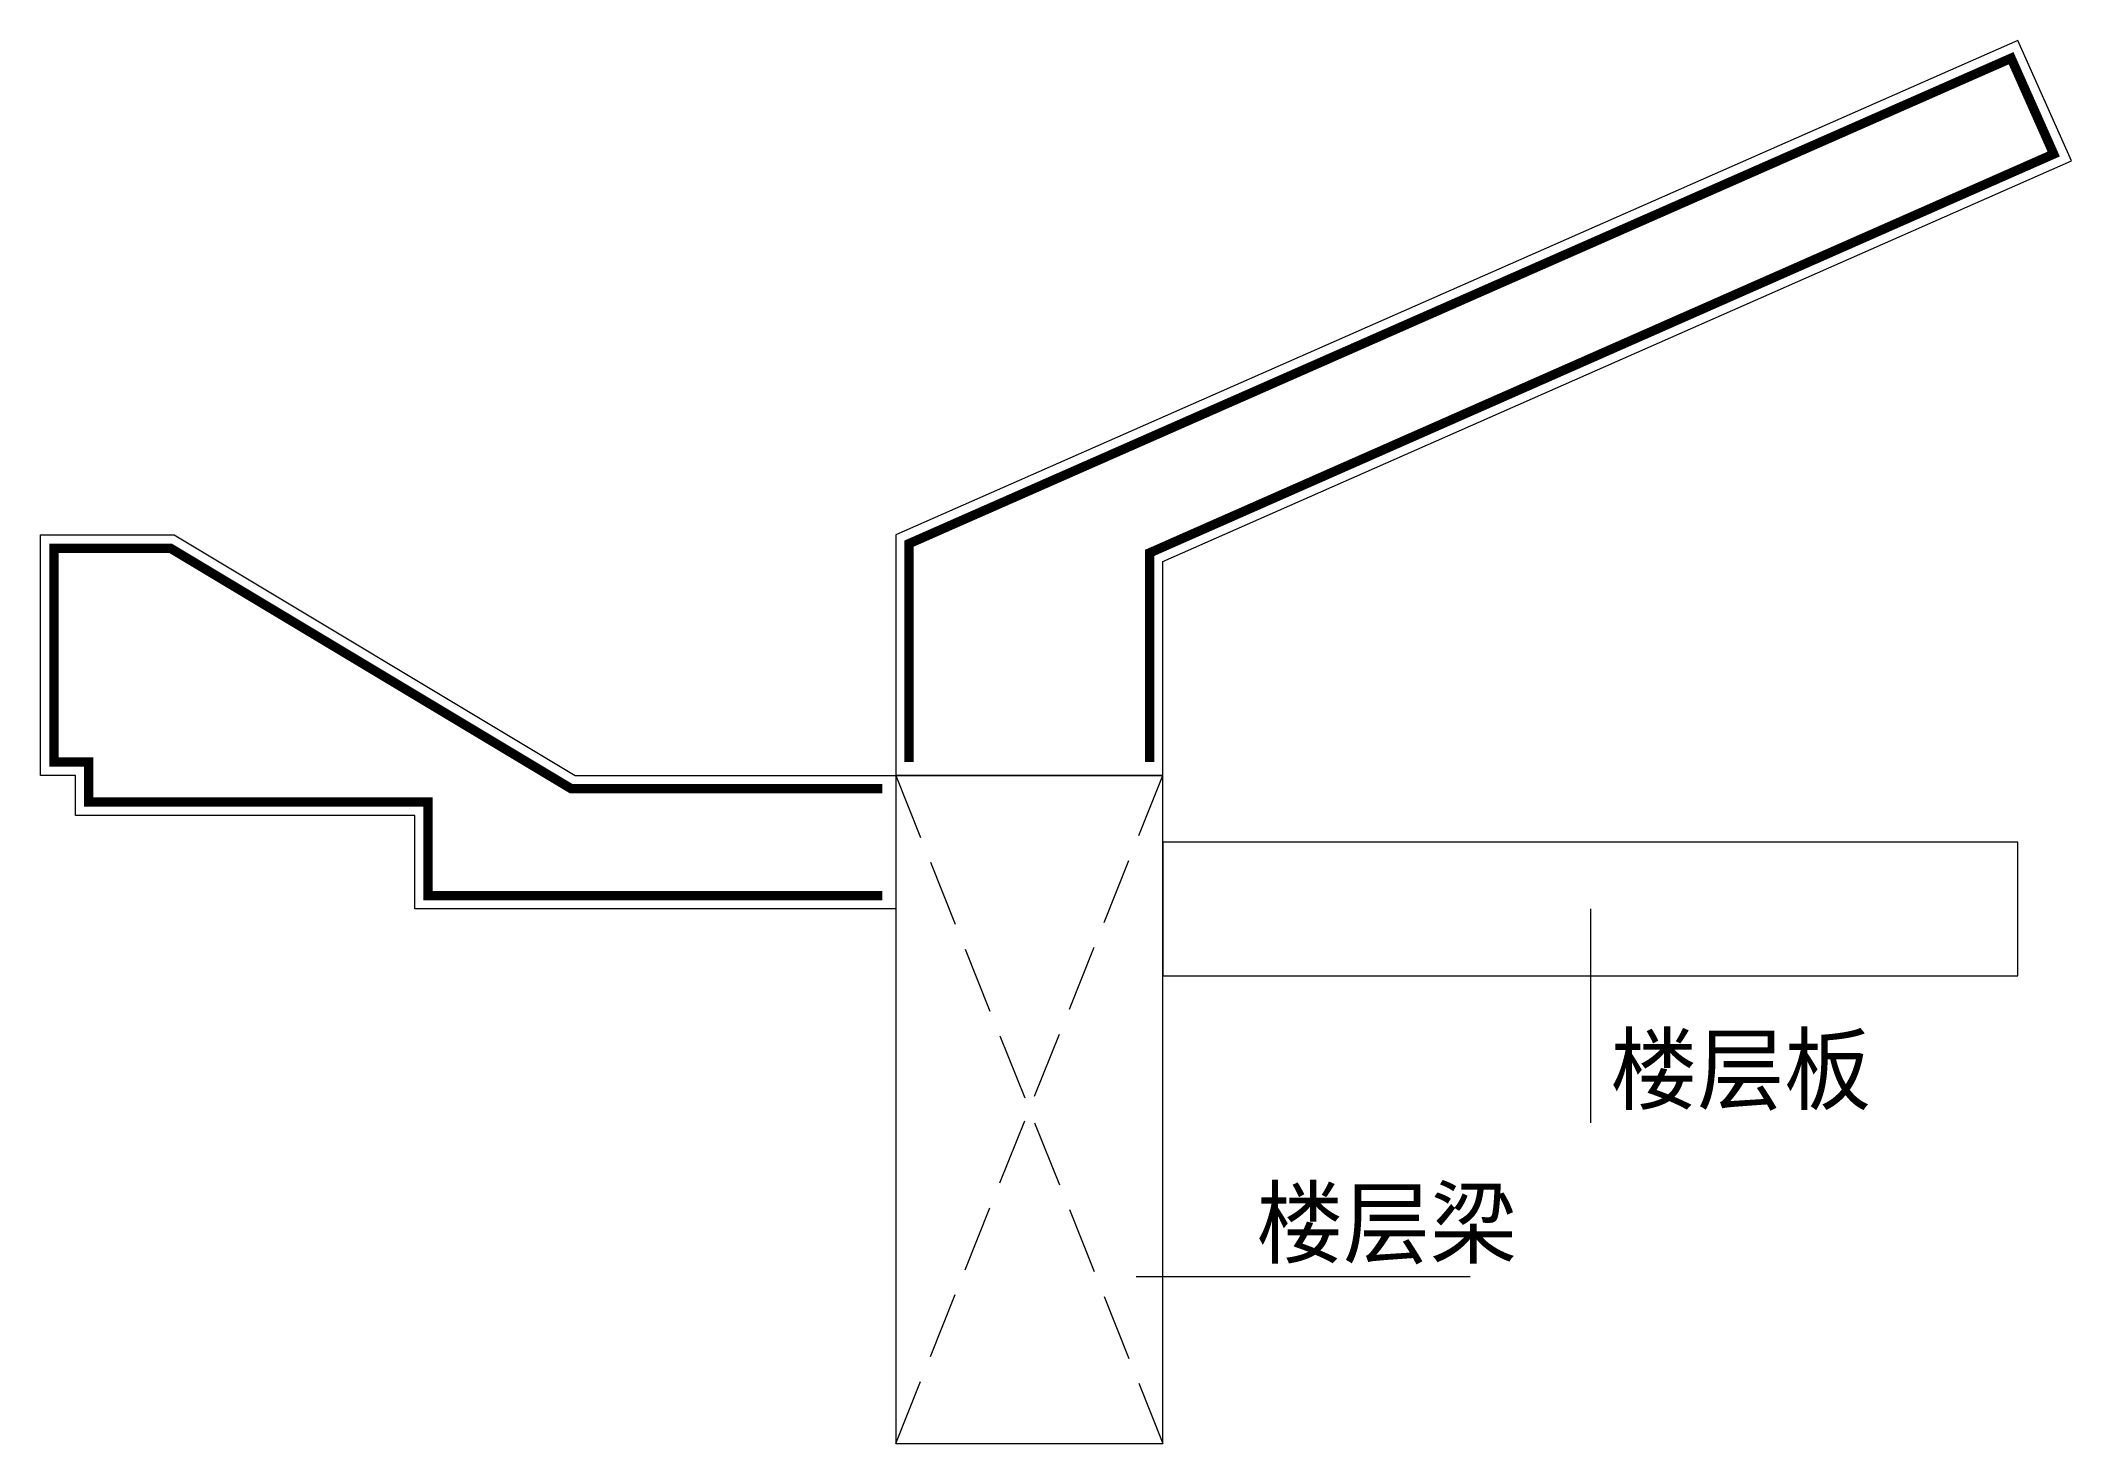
# Model space of a CAD drawing. Extents: x -3200 to 4400, y -2500 to 2750.
import ezdxf

# ---------------------------------------------------------------- set-up
doc = ezdxf.new("R2010")
doc.units = 0
doc.header["$MEASUREMENT"] = 0
doc.linetypes.add('SD-SUPPORT-DASH', pattern=[0.35, 0.25, -0.1])
doc.layers.add('S-OTHER-THIN', color=3, linetype='Continuous', lineweight=0)
doc.layers.add('S-TEXT', color=7, linetype='Continuous', lineweight=0)
doc.layers.add('S-REIN', color=6, linetype='Continuous')

msp = doc.modelspace()

# ---------------------------------------------------------------- linework, layer by layer
at = {"layer": 'S-OTHER-THIN', "color": 7}
for p, q in [((4200, 2750), (0, 900)), ((4400, 2300), (4200, 2750)), ((1000, 800), (4400, 2300)), ((-3200, 0), (-3200, 900)), ((-3200, 900), (-2700, 900)), ((-2700, 900), (-1200, 0)), ((0, 900), (0, 0)), ((1000, 0), (1000, 800)), ((-3070, 0), (-3200, 0)), ((-3070, -150), (-3070, 0)), ((-1200, 0), (0, 0)), ((0, 0), (0, -500)), ((0, 0), (1000, 0)), ((-1800, -150), (-3070, -150)), ((-1800, -500), (-1800, -150)), ((0, -500), (-1800, -500)), ((2600, -500), (2600, -1300)), ((900, -1875), (2150, -1875))]:
    msp.add_line(p, q, dxfattribs=at)
at = {"layer": 'S-OTHER-THIN', "color": 7, "linetype": 'SD-SUPPORT-DASH', "ltscale": 1000}
for p, q in [((0, -2500), (1000, 0)), ((0, 0), (1000, -2500))]:
    msp.add_line(p, q, dxfattribs=at)
at = {"layer": 'S-OTHER-THIN', "color": 7}
for points in [[(0, -2500), (1000, -2500), (1000, 0), (0, 0)], [(1000, -750), (4200, -750), (4200, -250), (1000, -250)]]:
    msp.add_lwpolyline(points, close=True, dxfattribs=at)
at = {"layer": 'S-REIN', "const_width": 35}
for points in [[(950, 50), (950, 832.6), (4333.9, 2325.5), (4174.5, 2684.2), (50, 867.4), (50, 50)], [(-50, -50), (-1213.8, -50), (-2713.8, 850), (-3150, 850), (-3150, 50), (-3020, 50), (-3020, -100), (-1750, -100), (-1750, -450), (-50, -450)]]:
    msp.add_lwpolyline(points, dxfattribs=at)

# ---------------------------------------------------------------- texts
at = {"layer": 'S-TEXT', "color": 7}
for s, p in [('楼层板', (2675, -1225)), ('楼层梁', (1350, -1800))]:
    msp.add_text(s, height=250, dxfattribs=at).set_placement(p)

doc.saveas('drawing.dxf')
